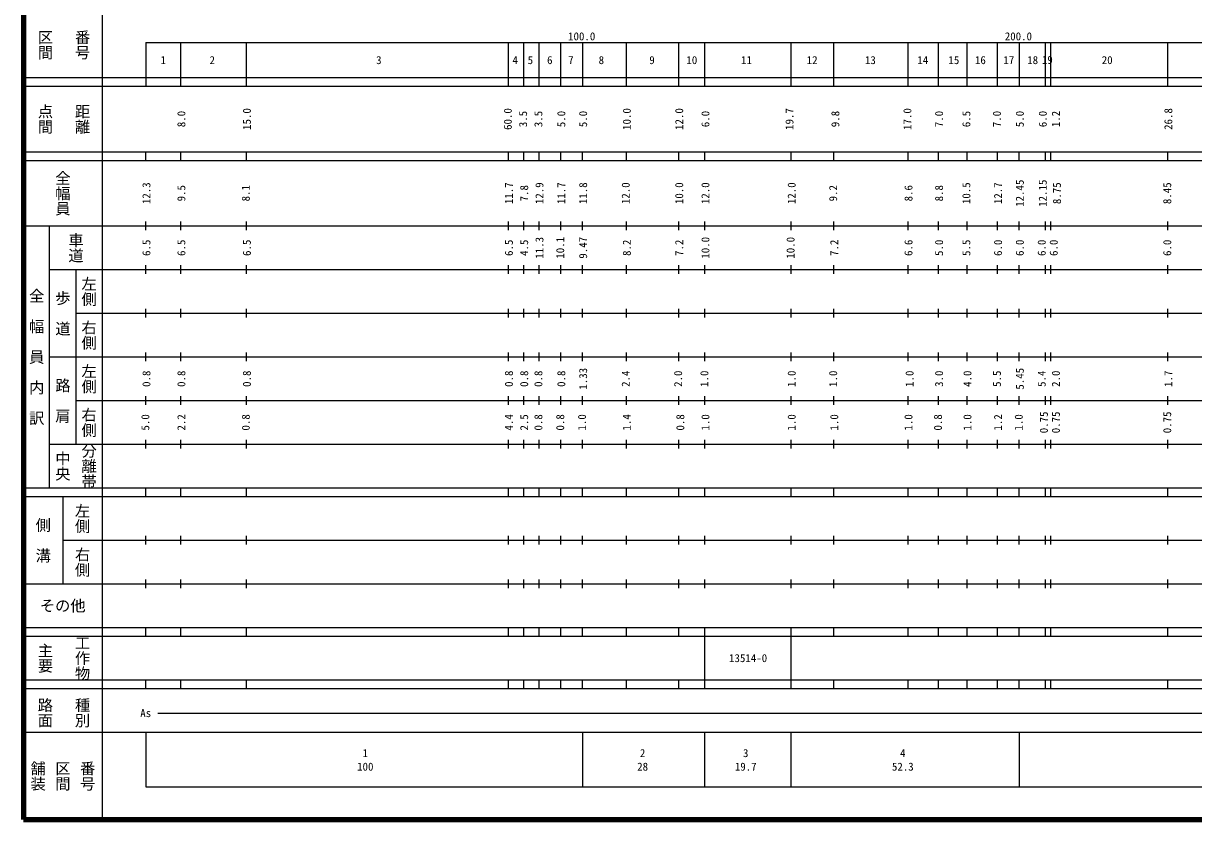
# Model space of a CAD drawing. Units: millimetres on the paper, enlarged 1000 times. Extents: x 40000 to 680000, y 20000 to 380000.
# Drawn here: x 40000 to 307963, y 20000 to 202409 of the extents above; entities that cross this region are included whole.
import ezdxf
from ezdxf.enums import TextEntityAlignment as Align

# ---------------------------------------------------------------- set-up
doc = ezdxf.new("R2010")
doc.units = ezdxf.units.MM
doc.header["$LTSCALE"] = 1000
doc.layers.add('M-TTL', color=2, linetype='Continuous', lineweight=140)
doc.layers.add('M-TTL-BAND', color=7, linetype='Continuous', lineweight=25)
doc.styles.add('@ＭＳ ゴシック', font='')
doc.styles.add('ＭＳ ゴシック', font='')
doc.styles.get('@ＭＳ ゴシック').set_extended_font_data('@MS Gothic')
doc.styles.get('ＭＳ ゴシック').set_extended_font_data('MS Gothic')

msp = doc.modelspace()

# ---------------------------------------------------------------- linework, layer by layer
at = {"layer": 'M-TTL'}
for p, q in [((40000, 380000), (40000, 20000)), ((40000, 20000), (680000, 20000))]:
    msp.add_line(p, q, dxfattribs=at)
at = {"layer": 'M-TTL-BAND'}
for p, q in [((58000, 370000), (58000, 20000)), ((68000, 198000), (579000, 198000)), ((68000, 198000), (68000, 188000)), ((76000, 198000), (76000, 188000)), ((91000, 198000), (91000, 188000)), ((151000, 198000), (151000, 188000)), ((154500, 198000), (154500, 188000)), ((158000, 198000), (158000, 188000)), ((163000, 198000), (163000, 188000)), ((168000, 198000), (168000, 188000)), ((178000, 198000), (178000, 188000)), ((190000, 198000), (190000, 188000)), ((196000, 198000), (196000, 188000)), ((215700, 198000), (215700, 188000)), ((225500, 198000), (225500, 188000)), ((242500, 198000), (242500, 188000)), ((249500, 198000), (249500, 188000)), ((256000, 198000), (256000, 188000)), ((263000, 198000), (263000, 188000)), ((268000, 198000), (268000, 188000)), ((274000, 198000), (274000, 188000)), ((275200, 198000), (275200, 188000)), ((302000, 198000), (302000, 188000)), ((40000, 190000), (579000, 190000)), ((40000, 188000), (579000, 188000)), ((40000, 173000), (579000, 173000)), ((68000, 171000), (68000, 173000)), ((76000, 173000), (76000, 171000)), ((91000, 173000), (91000, 171000)), ((151000, 173000), (151000, 171000)), ((154500, 173000), (154500, 171000)), ((158000, 173000), (158000, 171000)), ((163000, 173000), (163000, 171000)), ((168000, 171000), (168000, 173000)), ((178000, 173000), (178000, 171000)), ((190000, 173000), (190000, 171000)), ((196000, 173000), (196000, 171000)), ((215700, 173000), (215700, 171000)), ((225500, 173000), (225500, 171000)), ((242500, 173000), (242500, 171000)), ((249500, 173000), (249500, 171000)), ((256000, 173000), (256000, 171000)), ((263000, 173000), (263000, 171000)), ((268000, 171000), (268000, 173000)), ((274000, 173000), (274000, 171000)), ((275200, 173000), (275200, 171000)), ((302000, 173000), (302000, 171000)), ((40000, 171000), (579000, 171000)), ((40000, 156000), (579000, 156000)), ((46000, 96000), (46000, 156000)), ((68000, 155000), (68000, 157000)), ((76000, 157000), (76000, 155000)), ((91000, 157000), (91000, 155000)), ((151000, 157000), (151000, 155000)), ((154500, 157000), (154500, 155000)), ((158000, 157000), (158000, 155000)), ((163000, 157000), (163000, 155000)), ((168000, 155000), (168000, 157000)), ((178000, 157000), (178000, 155000)), ((190000, 157000), (190000, 155000)), ((196000, 157000), (196000, 155000)), ((215700, 157000), (215700, 155000)), ((225500, 157000), (225500, 155000)), ((242500, 157000), (242500, 155000)), ((249500, 157000), (249500, 155000)), ((256000, 157000), (256000, 155000)), ((263000, 157000), (263000, 155000)), ((268000, 155000), (268000, 157000)), ((274000, 157000), (274000, 155000)), ((275200, 157000), (275200, 155000)), ((302000, 157000), (302000, 155000)), ((46000, 146000), (579000, 146000)), ((52000, 146000), (52000, 106000)), ((68000, 145000), (68000, 147000)), ((76000, 147000), (76000, 145000)), ((91000, 147000), (91000, 145000)), ((151000, 147000), (151000, 145000)), ((154500, 147000), (154500, 145000)), ((158000, 147000), (158000, 145000)), ((163000, 147000), (163000, 145000)), ((168000, 145000), (168000, 147000)), ((178000, 147000), (178000, 145000)), ((190000, 147000), (190000, 145000)), ((196000, 147000), (196000, 145000)), ((215700, 147000), (215700, 145000)), ((225500, 147000), (225500, 145000)), ((242500, 147000), (242500, 145000)), ((249500, 147000), (249500, 145000)), ((256000, 147000), (256000, 145000)), ((263000, 147000), (263000, 145000)), ((268000, 145000), (268000, 147000)), ((274000, 147000), (274000, 145000)), ((275200, 147000), (275200, 145000)), ((302000, 147000), (302000, 145000)), ((68000, 135000), (68000, 137000)), ((76000, 137000), (76000, 135000)), ((91000, 137000), (91000, 135000)), ((151000, 137000), (151000, 135000)), ((154500, 137000), (154500, 135000)), ((158000, 137000), (158000, 135000)), ((163000, 137000), (163000, 135000)), ((168000, 135000), (168000, 137000)), ((178000, 137000), (178000, 135000)), ((190000, 137000), (190000, 135000)), ((196000, 137000), (196000, 135000)), ((215700, 137000), (215700, 135000)), ((225500, 137000), (225500, 135000)), ((242500, 137000), (242500, 135000)), ((249500, 137000), (249500, 135000)), ((256000, 137000), (256000, 135000)), ((263000, 137000), (263000, 135000)), ((268000, 135000), (268000, 137000)), ((274000, 137000), (274000, 135000)), ((275200, 137000), (275200, 135000)), ((302000, 137000), (302000, 135000)), ((52000, 136000), (579000, 136000)), ((46000, 126000), (579000, 126000)), ((68000, 125000), (68000, 127000)), ((76000, 127000), (76000, 125000)), ((91000, 127000), (91000, 125000)), ((151000, 127000), (151000, 125000)), ((154500, 127000), (154500, 125000)), ((158000, 127000), (158000, 125000)), ((163000, 127000), (163000, 125000)), ((168000, 125000), (168000, 127000)), ((178000, 127000), (178000, 125000)), ((190000, 127000), (190000, 125000)), ((196000, 127000), (196000, 125000)), ((215700, 127000), (215700, 125000)), ((225500, 127000), (225500, 125000)), ((242500, 127000), (242500, 125000)), ((249500, 127000), (249500, 125000)), ((256000, 127000), (256000, 125000)), ((263000, 127000), (263000, 125000)), ((268000, 125000), (268000, 127000)), ((274000, 127000), (274000, 125000)), ((275200, 127000), (275200, 125000)), ((302000, 127000), (302000, 125000)), ((52000, 116000), (579000, 116000)), ((68000, 115000), (68000, 117000)), ((76000, 117000), (76000, 115000)), ((91000, 117000), (91000, 115000)), ((151000, 117000), (151000, 115000)), ((154500, 117000), (154500, 115000)), ((158000, 117000), (158000, 115000)), ((163000, 117000), (163000, 115000)), ((168000, 115000), (168000, 117000)), ((178000, 117000), (178000, 115000)), ((190000, 117000), (190000, 115000)), ((196000, 117000), (196000, 115000)), ((215700, 117000), (215700, 115000)), ((225500, 117000), (225500, 115000)), ((242500, 117000), (242500, 115000)), ((249500, 117000), (249500, 115000)), ((256000, 117000), (256000, 115000)), ((263000, 117000), (263000, 115000)), ((268000, 115000), (268000, 117000)), ((274000, 117000), (274000, 115000)), ((275200, 117000), (275200, 115000)), ((302000, 117000), (302000, 115000)), ((46000, 106000), (579000, 106000)), ((68000, 105000), (68000, 107000)), ((76000, 107000), (76000, 105000)), ((91000, 107000), (91000, 105000)), ((151000, 107000), (151000, 105000)), ((154500, 107000), (154500, 105000)), ((158000, 107000), (158000, 105000)), ((163000, 107000), (163000, 105000)), ((168000, 105000), (168000, 107000)), ((178000, 107000), (178000, 105000)), ((190000, 107000), (190000, 105000)), ((196000, 107000), (196000, 105000)), ((215700, 107000), (215700, 105000)), ((225500, 107000), (225500, 105000)), ((242500, 107000), (242500, 105000)), ((249500, 107000), (249500, 105000)), ((256000, 107000), (256000, 105000)), ((263000, 107000), (263000, 105000)), ((268000, 105000), (268000, 107000)), ((274000, 107000), (274000, 105000)), ((275200, 107000), (275200, 105000)), ((302000, 107000), (302000, 105000)), ((40000, 96000), (579000, 96000)), ((40000, 94000), (579000, 94000)), ((49000, 94000), (49000, 74000)), ((68000, 94000), (68000, 96000)), ((76000, 96000), (76000, 94000)), ((91000, 96000), (91000, 94000)), ((151000, 96000), (151000, 94000)), ((154500, 96000), (154500, 94000)), ((158000, 96000), (158000, 94000)), ((163000, 96000), (163000, 94000)), ((168000, 94000), (168000, 96000)), ((178000, 96000), (178000, 94000)), ((190000, 96000), (190000, 94000)), ((196000, 96000), (196000, 94000)), ((215700, 96000), (215700, 94000)), ((225500, 96000), (225500, 94000)), ((242500, 96000), (242500, 94000)), ((249500, 96000), (249500, 94000)), ((256000, 96000), (256000, 94000)), ((263000, 96000), (263000, 94000)), ((268000, 94000), (268000, 96000)), ((274000, 96000), (274000, 94000)), ((275200, 96000), (275200, 94000)), ((302000, 96000), (302000, 94000)), ((49000, 84000), (579000, 84000)), ((68000, 83000), (68000, 85000)), ((76000, 85000), (76000, 83000)), ((91000, 85000), (91000, 83000)), ((151000, 85000), (151000, 83000)), ((154500, 85000), (154500, 83000)), ((158000, 85000), (158000, 83000)), ((163000, 85000), (163000, 83000)), ((168000, 83000), (168000, 85000)), ((178000, 85000), (178000, 83000)), ((190000, 85000), (190000, 83000)), ((196000, 85000), (196000, 83000)), ((215700, 85000), (215700, 83000)), ((225500, 85000), (225500, 83000)), ((242500, 85000), (242500, 83000)), ((249500, 85000), (249500, 83000)), ((256000, 85000), (256000, 83000)), ((263000, 85000), (263000, 83000)), ((268000, 83000), (268000, 85000)), ((274000, 85000), (274000, 83000)), ((275200, 85000), (275200, 83000)), ((302000, 85000), (302000, 83000)), ((40000, 74000), (579000, 74000)), ((68000, 73000), (68000, 75000)), ((76000, 75000), (76000, 73000)), ((91000, 75000), (91000, 73000)), ((151000, 75000), (151000, 73000)), ((154500, 75000), (154500, 73000)), ((158000, 75000), (158000, 73000)), ((163000, 75000), (163000, 73000)), ((168000, 73000), (168000, 75000)), ((178000, 75000), (178000, 73000)), ((190000, 75000), (190000, 73000)), ((196000, 75000), (196000, 73000)), ((215700, 75000), (215700, 73000)), ((225500, 75000), (225500, 73000)), ((242500, 75000), (242500, 73000)), ((249500, 75000), (249500, 73000)), ((256000, 75000), (256000, 73000)), ((263000, 75000), (263000, 73000)), ((268000, 73000), (268000, 75000)), ((274000, 75000), (274000, 73000)), ((275200, 75000), (275200, 73000)), ((302000, 75000), (302000, 73000)), ((40000, 64000), (579000, 64000)), ((40000, 62000), (579000, 62000)), ((68000, 62000), (68000, 64000)), ((76000, 64000), (76000, 62000)), ((91000, 64000), (91000, 62000)), ((151000, 64000), (151000, 62000)), ((154500, 64000), (154500, 62000)), ((158000, 64000), (158000, 62000)), ((163000, 64000), (163000, 62000)), ((168000, 62000), (168000, 64000)), ((178000, 64000), (178000, 62000)), ((190000, 64000), (190000, 62000)), ((196000, 64000), (196000, 52000)), ((215700, 64000), (215700, 52000)), ((225500, 64000), (225500, 62000)), ((242500, 64000), (242500, 62000)), ((249500, 64000), (249500, 62000)), ((256000, 64000), (256000, 62000)), ((263000, 64000), (263000, 62000)), ((268000, 62000), (268000, 64000)), ((274000, 64000), (274000, 62000)), ((275200, 64000), (275200, 62000)), ((302000, 64000), (302000, 62000)), ((40000, 52000), (579000, 52000)), ((68000, 50000), (68000, 52000)), ((76000, 52000), (76000, 50000)), ((91000, 52000), (91000, 50000)), ((151000, 52000), (151000, 50000)), ((154500, 52000), (154500, 50000)), ((158000, 52000), (158000, 50000)), ((163000, 52000), (163000, 50000)), ((168000, 50000), (168000, 52000)), ((178000, 52000), (178000, 50000)), ((190000, 52000), (190000, 50000)), ((196000, 52000), (196000, 50000)), ((215700, 52000), (215700, 50000)), ((225500, 52000), (225500, 50000)), ((242500, 52000), (242500, 50000)), ((249500, 52000), (249500, 50000)), ((256000, 52000), (256000, 50000)), ((263000, 52000), (263000, 50000)), ((268000, 50000), (268000, 52000)), ((274000, 52000), (274000, 50000)), ((275200, 52000), (275200, 50000)), ((302000, 52000), (302000, 50000)), ((40000, 50000), (579000, 50000)), ((70805, 44406), (565903, 44406)), ((40000, 40000), (579000, 40000)), ((68000, 40000), (68000, 27500)), ((168000, 40000), (168000, 27500)), ((196000, 40000), (196000, 27500)), ((215700, 40000), (215700, 27500)), ((268000, 40000), (268000, 27500)), ((68000, 27500), (579000, 27500))]:
    msp.add_line(p, q, dxfattribs=at)

# ---------------------------------------------------------------- texts
for s, height, rotation, style, p in [('区間', 2566, 270, '@ＭＳ ゴシック', (45000, 197500)), ('番号', 2566, 270, '@ＭＳ ゴシック', (53500, 197500)), ('点間', 2566, 270, '@ＭＳ ゴシック', (45000, 180500)), ('距離', 2566, 270, '@ＭＳ ゴシック', (53500, 180500)), ('8.0', 1833, 90, 'ＭＳ ゴシック', (76162, 180500)), ('15.0', 1833, 90, 'ＭＳ ゴシック', (91163, 180500)), ('60.0', 1833, 90, 'ＭＳ ゴシック', (150915, 180500)), ('3.5', 1833, 90, 'ＭＳ ゴシック', (154415, 180500)), ('3.5', 1833, 90, 'ＭＳ ゴシック', (157915, 180500)), ('5.0', 1833, 90, 'ＭＳ ゴシック', (163165, 180500)), ('5.0', 1833, 90, 'ＭＳ ゴシック', (168162, 180500)), ('10.0', 1833, 90, 'ＭＳ ゴシック', (178166, 180500)), ('12.0', 1833, 90, 'ＭＳ ゴシック', (190166, 180500)), ('6.0', 1833, 90, 'ＭＳ ゴシック', (196167, 180500)), ('19.7', 1833, 90, 'ＭＳ ゴシック', (215417, 180500)), ('9.8', 1833, 90, 'ＭＳ ゴシック', (225918, 180500)), ('17.0', 1833, 90, 'ＭＳ ゴシック', (242418, 180500)), ('7.0', 1833, 90, 'ＭＳ ゴシック', (249669, 180500)), ('6.5', 1833, 90, 'ＭＳ ゴシック', (255919, 180500)), ('7.0', 1833, 90, 'ＭＳ ゴシック', (262919, 180500)), ('5.0', 1833, 90, 'ＭＳ ゴシック', (268162, 180500)), ('6.0', 1833, 90, 'ＭＳ ゴシック', (273419, 180500)), ('1.2', 1833, 90, 'ＭＳ ゴシック', (276419, 180500)), ('26.8', 1833, 90, 'ＭＳ ゴシック', (302170, 180500)), ('全幅員', 2566, 270, '@ＭＳ ゴシック', (49000, 163500)), ('12.45', 1833, 90, 'ＭＳ ゴシック', (268162, 163500)), ('12.15', 1833, 90, 'ＭＳ ゴシック', (273419, 163500)), ('12.3', 1833, 90, 'ＭＳ ゴシック', (68162, 163500)), ('9.5', 1833, 90, 'ＭＳ ゴシック', (76162, 163500)), ('8.1', 1833, 90, 'ＭＳ ゴシック', (90913, 163500)), ('11.7', 1833, 90, 'ＭＳ ゴシック', (151165, 163500)), ('7.8', 1833, 90, 'ＭＳ ゴシック', (154665, 163500)), ('12.9', 1833, 90, 'ＭＳ ゴシック', (158165, 163500)), ('11.7', 1833, 90, 'ＭＳ ゴシック', (163165, 163500)), ('11.8', 1833, 90, 'ＭＳ ゴシック', (168162, 163500)), ('12.0', 1833, 90, 'ＭＳ ゴシック', (177916, 163500)), ('10.0', 1833, 90, 'ＭＳ ゴシック', (190166, 163500)), ('12.0', 1833, 90, 'ＭＳ ゴシック', (196167, 163500)), ('12.0', 1833, 90, 'ＭＳ ゴシック', (215917, 163500)), ('9.2', 1833, 90, 'ＭＳ ゴシック', (225418, 163500)), ('8.6', 1833, 90, 'ＭＳ ゴシック', (242668, 163500)), ('8.8', 1833, 90, 'ＭＳ ゴシック', (249669, 163500)), ('10.5', 1833, 90, 'ＭＳ ゴシック', (255919, 163500)), ('12.7', 1833, 90, 'ＭＳ ゴシック', (263169, 163500)), ('8.75', 1833, 90, 'ＭＳ ゴシック', (276670, 163500)), ('8.45', 1833, 90, 'ＭＳ ゴシック', (301920, 163500)), ('車道', 2566, 270, '@ＭＳ ゴシック', (52000, 151000)), ('11.3', 1833, 90, 'ＭＳ ゴシック', (158165, 151000)), ('10.1', 1833, 90, 'ＭＳ ゴシック', (162915, 151000)), ('9.47', 1833, 90, 'ＭＳ ゴシック', (168162, 151000)), ('8.2', 1833, 90, 'ＭＳ ゴシック', (178166, 151000)), ('7.2', 1833, 90, 'ＭＳ ゴシック', (190166, 151000)), ('10.0', 1833, 90, 'ＭＳ ゴシック', (196167, 151000)), ('10.0', 1833, 90, 'ＭＳ ゴシック', (215667, 151000)), ('7.2', 1833, 90, 'ＭＳ ゴシック', (225668, 151000)), ('6.6', 1833, 90, 'ＭＳ ゴシック', (242668, 151000)), ('6.5', 1833, 90, 'ＭＳ ゴシック', (68162, 151000)), ('6.5', 1833, 90, 'ＭＳ ゴシック', (76162, 151000)), ('6.5', 1833, 90, 'ＭＳ ゴシック', (91163, 151000)), ('6.5', 1833, 90, 'ＭＳ ゴシック', (151165, 151000)), ('4.5', 1833, 90, 'ＭＳ ゴシック', (154665, 151000)), ('5.0', 1833, 90, 'ＭＳ ゴシック', (249669, 151000)), ('5.5', 1833, 90, 'ＭＳ ゴシック', (255919, 151000)), ('6.0', 1833, 90, 'ＭＳ ゴシック', (263169, 151000)), ('6.0', 1833, 90, 'ＭＳ ゴシック', (268162, 151000)), ('6.0', 1833, 90, 'ＭＳ ゴシック', (273169, 151000)), ('6.0', 1833, 90, 'ＭＳ ゴシック', (275919, 151000)), ('6.0', 1833, 90, 'ＭＳ ゴシック', (301920, 151000)), ('左側', 2566, 270, '@ＭＳ ゴシック', (55000, 141000)), ('全\u3000幅\u3000員\u3000内\u3000訳', 2566, 270, '@ＭＳ ゴシック', (43000, 126000)), ('歩\u3000道', 2566, 270, '@ＭＳ ゴシック', (49000, 136000)), ('右側', 2566, 270, '@ＭＳ ゴシック', (55000, 131000)), ('左側', 2566, 270, '@ＭＳ ゴシック', (55000, 121000)), ('1.33', 1833, 90, 'ＭＳ ゴシック', (168162, 121000)), ('5.45', 1833, 90, 'ＭＳ ゴシック', (268162, 121000)), ('路\u3000肩', 2566, 270, '@ＭＳ ゴシック', (49000, 116000)), ('0.8', 1833, 90, 'ＭＳ ゴシック', (68162, 121000)), ('0.8', 1833, 90, 'ＭＳ ゴシック', (76162, 121000)), ('0.8', 1833, 90, 'ＭＳ ゴシック', (91163, 121000)), ('0.8', 1833, 90, 'ＭＳ ゴシック', (151165, 121000)), ('0.8', 1833, 90, 'ＭＳ ゴシック', (154665, 121000)), ('0.8', 1833, 90, 'ＭＳ ゴシック', (157915, 121000)), ('0.8', 1833, 90, 'ＭＳ ゴシック', (163165, 121000)), ('2.4', 1833, 90, 'ＭＳ ゴシック', (177916, 121000)), ('2.0', 1833, 90, 'ＭＳ ゴシック', (189916, 121000)), ('1.0', 1833, 90, 'ＭＳ ゴシック', (195917, 121000)), ('1.0', 1833, 90, 'ＭＳ ゴシック', (215917, 121000)), ('1.0', 1833, 90, 'ＭＳ ゴシック', (225418, 121000)), ('1.0', 1833, 90, 'ＭＳ ゴシック', (242918, 121000)), ('3.0', 1833, 90, 'ＭＳ ゴシック', (249669, 121000)), ('4.0', 1833, 90, 'ＭＳ ゴシック', (256169, 121000)), ('5.5', 1833, 90, 'ＭＳ ゴシック', (262919, 121000)), ('5.4', 1833, 90, 'ＭＳ ゴシック', (273169, 121000)), ('2.0', 1833, 90, 'ＭＳ ゴシック', (276419, 121000)), ('1.7', 1833, 90, 'ＭＳ ゴシック', (302170, 121000)), ('右側', 2566, 270, '@ＭＳ ゴシック', (55000, 111000)), ('5.0', 1833, 90, 'ＭＳ ゴシック', (67912, 111000)), ('2.2', 1833, 90, 'ＭＳ ゴシック', (76162, 111000)), ('0.8', 1833, 90, 'ＭＳ ゴシック', (90913, 111000)), ('4.4', 1833, 90, 'ＭＳ ゴシック', (151165, 111000)), ('2.5', 1833, 90, 'ＭＳ ゴシック', (154665, 111000)), ('0.8', 1833, 90, 'ＭＳ ゴシック', (157915, 111000)), ('0.8', 1833, 90, 'ＭＳ ゴシック', (162915, 111000)), ('1.0', 1833, 90, 'ＭＳ ゴシック', (167912, 111000)), ('1.4', 1833, 90, 'ＭＳ ゴシック', (178166, 111000)), ('0.8', 1833, 90, 'ＭＳ ゴシック', (190416, 111000)), ('1.0', 1833, 90, 'ＭＳ ゴシック', (196167, 111000)), ('1.0', 1833, 90, 'ＭＳ ゴシック', (215917, 111000)), ('1.0', 1833, 90, 'ＭＳ ゴシック', (225668, 111000)), ('1.0', 1833, 90, 'ＭＳ ゴシック', (242668, 111000)), ('0.8', 1833, 90, 'ＭＳ ゴシック', (249419, 111000)), ('1.0', 1833, 90, 'ＭＳ ゴシック', (256169, 111000)), ('1.2', 1833, 90, 'ＭＳ ゴシック', (263169, 111000)), ('1.0', 1833, 90, 'ＭＳ ゴシック', (267912, 111000)), ('0.75', 1833, 90, 'ＭＳ ゴシック', (273669, 111000)), ('0.75', 1833, 90, 'ＭＳ ゴシック', (276419, 111000)), ('0.75', 1833, 90, 'ＭＳ ゴシック', (301920, 111000)), ('分離帯', 2566, 270, '@ＭＳ ゴシック', (55000, 101000)), ('中央', 2566, 270, '@ＭＳ ゴシック', (49000, 101000)), ('左側', 2566, 270, '@ＭＳ ゴシック', (53500, 89000)), ('側\u3000溝', 2566, 270, '@ＭＳ ゴシック', (44500, 84000)), ('右側', 2566, 270, '@ＭＳ ゴシック', (53500, 79000)), ('工作物', 2566, 270, '@ＭＳ ゴシック', (53500, 57000)), ('主要', 2566, 270, '@ＭＳ ゴシック', (45000, 57000)), ('路面', 2566, 270, '@ＭＳ ゴシック', (45000, 44500)), ('種別', 2566, 270, '@ＭＳ ゴシック', (53500, 44500)), ('舗装', 2566, 270, '@ＭＳ ゴシック', (43333, 30000)), ('区間', 2566, 270, '@ＭＳ ゴシック', (49000, 30000)), ('番号', 2566, 270, '@ＭＳ ゴシック', (54667, 30000))]:
    msp.add_text(s, height=height, rotation=rotation, dxfattribs=dict(at, style=style)).set_placement(p, align=Align.MIDDLE_CENTER)
at = {"layer": 'M-TTL-BAND', "style": 'ＭＳ ゴシック'}
for s, height, p in [('100.0', 1833, (167844, 199445)), ('200.0', 1833, (267844, 199445)), ('1', 1833, (72018, 194000)), ('2', 1833, (83241, 194000)), ('3', 1833, (121395, 194000)), ('4', 1833, (152616, 194000)), ('5', 1833, (156098, 194000)), ('6', 1833, (160542, 194000)), ('7', 1833, (165373, 194000)), ('8', 1833, (172345, 194000)), ('9', 1833, (183950, 194000)), ('10', 1833, (193062, 194000)), ('11', 1833, (205581, 194000)), ('12', 1833, (220618, 194000)), ('13', 1833, (233952, 194000)), ('14', 1833, (245953, 194000)), ('15', 1833, (253064, 194000)), ('16', 1833, (259138, 194000)), ('17', 1833, (265651, 194000)), ('18', 1833, (271112, 194000)), ('19', 1833, (274472, 194044)), ('20', 1833, (288176, 194000)), ('その他', 2566, (49000, 69000)), ('13514-0', 1833, (205948, 57000)), ('As', 1833, (68006, 44406)), ('1', 1833, (118288, 35238)), ('2', 1833, (181796, 35238)), ('3', 1833, (205407, 35238)), ('4', 1833, (241373, 35238)), ('100', 1833, (118288, 32131)), ('28', 1833, (181796, 32131)), ('19.7', 1833, (205407, 32131)), ('52.3', 1833, (241373, 32131))]:
    msp.add_text(s, height=height, dxfattribs=at).set_placement(p, align=Align.MIDDLE_CENTER)

doc.saveas('drawing.dxf')
